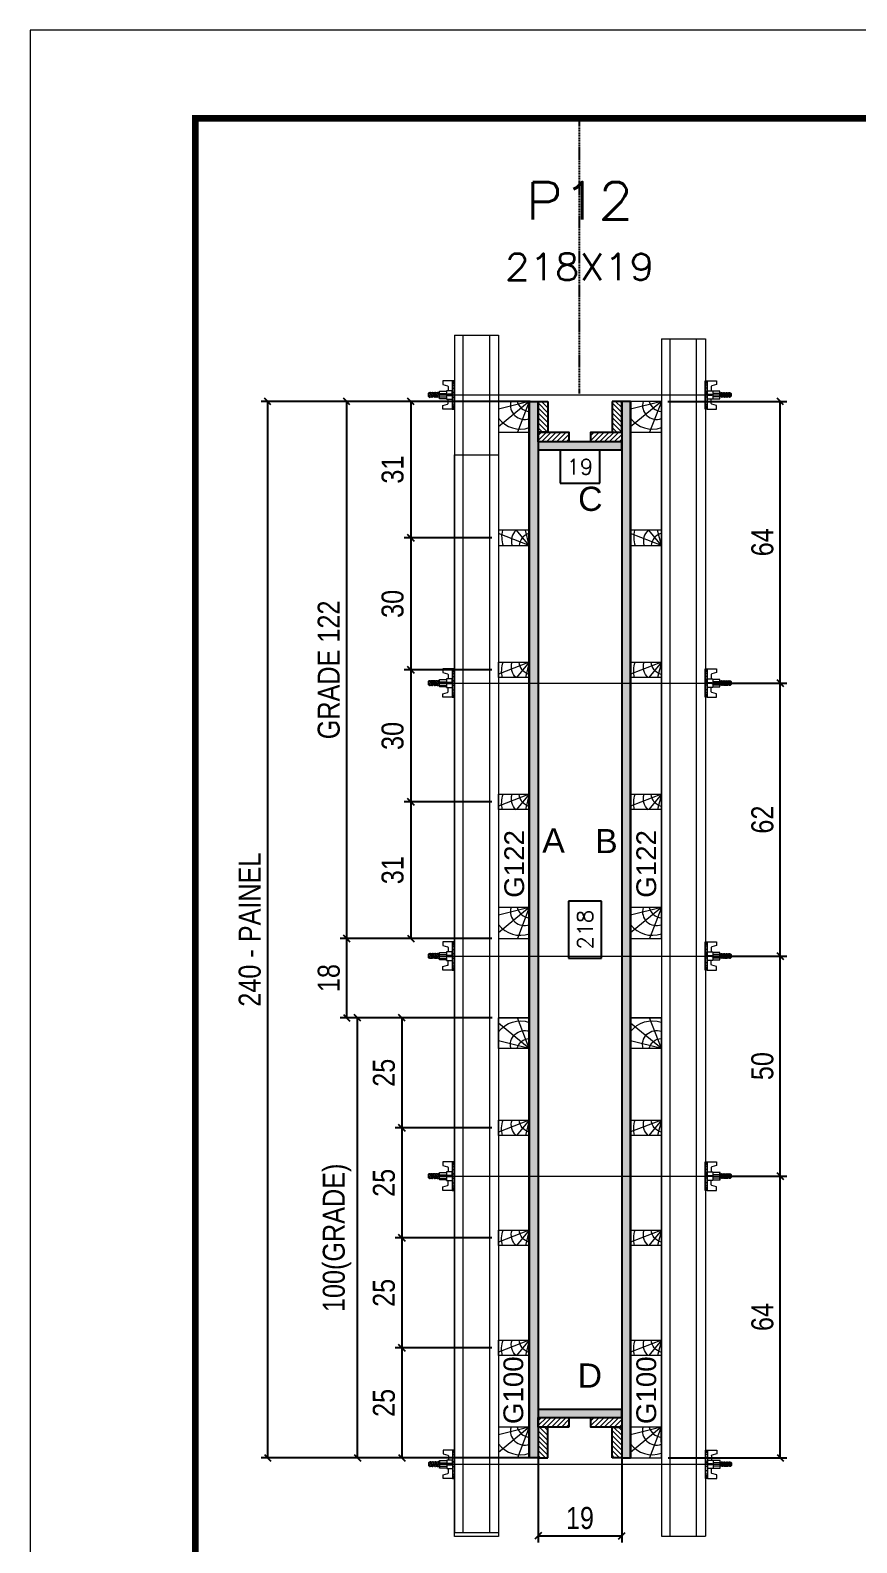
# Model space of a CAD drawing. Extents: x 808 to 7089, y -98 to 17032.
# Drawn here: x 808 to 1184, y 11751 to 12438 of the extents above; entities that cross this region are included whole.
import ezdxf
from ezdxf.enums import TextEntityAlignment as Align

# ---------------------------------------------------------------- set-up
doc = ezdxf.new("R2010")
doc.units = 0
doc.linetypes.add('DASHED', pattern=[0.75, 0.5, -0.25])
doc.linetypes.add('HIDDEN', pattern=[0.375, 0.25, -0.125])
for name, color, linetype in [('CHAPA', 1, 'Continuous'), ('COTA', 241, 'Continuous'), ('Cota Seção (2x)', 241, 'Continuous'), ('MEIO_PONT', 93, 'Continuous'), ('SARRAFO', 251, 'Continuous'), ('Texto de Titulo', 7, 'Continuous'), ('Texto Qtd Sarr', 242, 'Continuous'), ('TEXTO_GERAL', 7, 'Continuous')]:
    doc.layers.add(name, color=color, linetype=linetype)
for name, color, linetype, lineweight in [('Folhas', 255, 'Continuous', 9), ('Hachura', 251, 'Continuous', 9), ('Madeira', 126, 'Continuous', 18), ('Perfil Metálico', 224, 'Continuous', 18), ('SARRAFO DE PRESSAO', 251, 'DASHED', 9), ('Texto Seção', 7, 'Continuous', 15)]:
    doc.layers.add(name, color=color, linetype=linetype, lineweight=lineweight)
doc.styles.add('ARIAL', font='arial.ttf')
doc.styles.add('COTA TECNICA 2X', font='techl___.ttf', dxfattribs={"height": 10})
doc.styles.add('ROMANS', font='romans.shx')
doc.styles.add('SANSSERIF', font='sas_____.pfb')
doc.dimstyles.new('SECAO PILAR', dxfattribs={"dimtxt": 10, "dimasz": 3, "dimexe": 3, "dimexo": 3, "dimgap": 3, "dimtad": 1, "dimdec": 1, "dimlfac": 0.5, "dimzin": 12, "dimdsep": 46, "dimtxsty": 'COTA TECNICA 2X', "dimblk1": 'OBLIQUE', "dimblk2": 'OBLIQUE', "dimsah": 1, "dimcen": 0.9, "dimclrd": 256, "dimclre": 256, "dimclrt": 256, "dimadec": 1, "dimazin": 3, "dimtfac": 1, "dimtdec": 1, "dimtmove": 0, "dimatfit": 3, "dimfxl": 1, "dimtolj": 1, "dimtzin": 12, "dimarcsym": 0})
doc.dimstyles.new('SECÇÃO 2', dxfattribs={"dimtxt": 7, "dimasz": 6, "dimexe": 0.18, "dimexo": 2, "dimgap": -4, "dimtad": 3, "dimdec": 1, "dimlfac": 0.5, "dimzin": 12, "dimdsep": 46, "dimtxsty": 'ROMANS', "dimblk": 'ARCHTICK', "dimcen": 0.09, "dimse1": 1, "dimse2": 1, "dimsd1": 1, "dimsd2": 1, "dimclrd": 180, "dimclre": 5, "dimclrt": 1, "dimadec": 0, "dimazin": 3, "dimtfac": 1, "dimtdec": 1, "dimtofl": 0, "dimtmove": 0, "dimatfit": 3, "dimldrblk": 'ARCHTICK', "dimfxl": 1, "dimtolj": 1, "dimtzin": 0, "dimarcsym": 0})
pattern_1 = [(135, (-21852.4401, 21393.5013), (-1.12253202, -1.12253202), [])]

# ---------------------------------------------------------------- blocks, each defined once
blk = doc.blocks.new('9999999999')
at = {"layer": 'Folhas'}
blk.add_lwpolyline([(98138.98, 34190.21), (99623.98, 34190.21), (99623.98, 35240.21), (98138.98, 35240.21)], close=True, dxfattribs=at)
at = {"layer": 'Folhas', "color": 30, "const_width": 3}
blk.add_lwpolyline([(98213.98, 34230.21), (99583.98, 34230.21), (99583.98, 35200.21), (98213.98, 35200.21)], close=True, dxfattribs=at)
blk = doc.blocks.new('titulo1')
at = {"layer": 'Defpoints', "color": 252, "linetype": 'HIDDEN', "ltscale": 2}
blk.add_line((0, 0), (0, 125), dxfattribs=at)
at = {"layer": 'Defpoints', "style": 'ROMANS', "oblique": 15}
blk.add_attdef('FOLHA', text='', height=10, dxfattribs=at).set_placement((0, 15.58), align=Align.MIDDLE_CENTER)
at = {"layer": 'Texto Qtd Sarr', "color": 3, "style": 'ROMANS', "oblique": 15}
for tag, height, p in [('TITULO', 17, (0, 71.45)), ('SEÇÃO', 12, (0, 41.55))]:
    blk.add_attdef(tag, text='', height=height, dxfattribs=at).set_placement(p, align=Align.MIDDLE_CENTER)
blk = doc.blocks.new('*D1121')
at = {"layer": 'Cota Seção (2x)', "color": 180, "lineweight": -2, "transparency": 16777216}
for p, q in [((1066.97, 12247.36), (1048.97, 12247.36)), ((1048.97, 12247.36), (1048.97, 12232.36)), ((1066.97, 12232.36), (1066.97, 12247.36)), ((1048.97, 12232.36), (1066.97, 12232.36))]:
    blk.add_line(p, q, dxfattribs=at)
at = {"layer": 'Defpoints', "color": 0, "transparency": 16777216}
for p in [(1038.97, 12230.23), (1038.97, 12228.36), (1076.97, 12230.23)]:
    blk.add_point(p, dxfattribs=at)
at = {"layer": 'Cota Seção (2x)', "color": 1, "transparency": 16777216, "insert": (1057.97, 12239.86), "char_height": 7, "attachment_point": 5, "style": 'ROMANS'}
blk.add_mtext('\\A1;19', dxfattribs=at)
blk = doc.blocks.new('_ArchTick')
at = {"color": 0, "linetype": 'ByBlock', "const_width": 0.15}
blk.add_lwpolyline([(-0.5, -0.5), (0.5, 0.5)], dxfattribs=at)
blk = doc.blocks.new('_Oblique')
at = {"color": 0, "linetype": 'ByBlock', "lineweight": -2}
blk.add_line((-0.5, -0.5), (0.5, 0.5), dxfattribs=at)
blk = doc.blocks.new('*D1122')
at = {"layer": 'Cota Seção (2x)', "lineweight": -2, "transparency": 16777216}
for p, q in [((1035.3, 12269.55), (913.05, 12269.55)), ((916.05, 12269.55), (916.05, 11789.53)), ((1035.3, 11789.53), (913.05, 11789.53))]:
    blk.add_line(p, q, dxfattribs=at)
at = {"layer": 'Defpoints', "color": 0, "transparency": 16777216}
for p in [(1038.3, 12269.55), (916.05, 11789.53), (1038.3, 11789.53)]:
    blk.add_point(p, dxfattribs=at)
at = {"layer": 'Cota Seção (2x)', "lineweight": -2, "transparency": 16777216, "xscale": 3, "yscale": 3, "zscale": 3}
for p, rotation in [((916.05, 12269.55), 90), ((916.05, 11789.53), 270)]:
    blk.add_blockref('_Oblique', p, dxfattribs=dict(at, rotation=rotation))
at = {"layer": 'Cota Seção (2x)', "transparency": 16777216, "insert": (907.95, 12029.54), "char_height": 10, "attachment_point": 5, "rotation": 90, "style": 'COTA TECNICA 2X'}
blk.add_mtext('\\A1;240 - PAINEL', dxfattribs=at)
blk = doc.blocks.new('C')
at = {"layer": 'Hachura', "color": 0}
for p, q in [((0, 3.22), (0, -3.22)), ((0.45, 3.22), (0, 3.22)), ((0.46, 3.16), (0, 3.16)), ((0.46, 3.05), (0, 3.05)), ((0.46, 2.88), (0, 2.88)), ((0, 2.75), (0, -1.16)), ((0.46, 2.65), (0, 2.65)), ((0.46, 2.23), (0, 2.23)), ((0.46, 1.51), (0, 1.51)), ((0.39, 0.49), (0.17, 0.49)), ((0.45, -3.23), (0.45, 3.22)), ((0.45, 3.22), (2.58, 3.22)), ((1.74, 0.97), (0.45, 0.97)), ((1.45, 0.1), (0.45, 0.1)), ((1.35, 1.94), (1.35, 0.96)), ((2.58, 2.39), (1.47, 2.09)), ((1.74, -0.97), (1.74, 0.97)), ((1.74, 0.97), (1.74, 0.84)), ((1.74, 0.97), (1.74, 0.84)), ((1.74, 0.84), (3.35, 0.84)), ((3.35, 0.45), (1.74, 0.45)), ((2.58, 3.22), (2.58, 2.39)), ((3.32, 0.84), (3.32, -0.84)), ((3.35, 0.84), (3.35, -0.84)), ((3.68, 0.45), (3.35, 0.45)), ((3.84, -0.52), (3.35, 0.45)), ((3.35, 0.06), (3.67, -0.57)), ((3.68, 0.45), (4.16, -0.52)), ((3.72, 0.5), (4.25, -0.57)), ((4.37, -0.55), (3.83, 0.53)), ((4.15, 0.45), (3.93, 0.45)), ((4.42, -0.52), (3.93, 0.45)), ((4.15, 0.45), (4.26, 0.45)), ((4.26, 0.45), (4.74, -0.52)), ((4.3, 0.5), (4.83, -0.57)), ((4.95, -0.55), (4.41, 0.53)), ((4.51, 0.45), (4.84, 0.45)), ((5, -0.52), (4.51, 0.45)), ((4.84, 0.45), (5.32, -0.52)), ((4.88, 0.5), (5.41, -0.57)), ((5.53, -0.55), (4.99, 0.53)), ((5.58, -0.52), (5.09, 0.45)), ((5.42, 0.45), (5.09, 0.45)), ((5.58, -0.52), (5.09, 0.45)), ((5.42, 0.45), (5.74, -0.19)), ((5.46, 0.5), (5.74, -0.07)), ((5.74, 0.19), (5.57, 0.53)), ((5.74, 0.32), (5.68, 0.45)), ((5.68, 0.45), (5.74, 0.45)), ((5.74, 0.45), (5.9, 0.29)), ((5.74, 0.45), (5.74, -0.52)), ((5.9, -0.36), (5.9, 0.29)), ((0.45, 0), (0, 0)), ((0.46, -1.52), (0, -1.52)), ((0.46, -2.23), (0, -2.23)), ((0.46, -2.65), (0, -2.65)), ((0.46, -2.88), (0, -2.88)), ((0.46, -3.05), (0, -3.05)), ((0.46, -3.16), (0, -3.16)), ((0, -3.22), (2.57, -3.22)), ((0.08, -0.48), (0.29, -0.48)), ((0.29, -0.48), (0.4, -0.48)), ((0.45, 0), (0.45, -0.97)), ((0.45, -0.16), (1.45, -0.16)), ((0.45, -0.65), (0.45, -0.32)), ((0.45, -3.23), (0.45, -0.65)), ((0.45, -0.97), (1.74, -0.97)), ((1.35, -1.94), (1.35, -0.97)), ((2.58, -2.39), (1.47, -2.1)), ((3.35, -0.32), (1.74, -0.32)), ((3.35, -0.84), (1.74, -0.84)), ((2.58, -3.23), (2.58, -2.39)), ((3.35, -0.07), (3.58, -0.52)), ((3.35, -0.52), (3.58, -0.52)), ((3.84, -0.52), (4.16, -0.52)), ((4.42, -0.52), (4.74, -0.52)), ((4.63, -0.52), (4.74, -0.52)), ((5, -0.52), (5.32, -0.52)), ((5.58, -0.52), (5.74, -0.52)), ((5.74, -0.52), (5.9, -0.36)), ((5.74, -0.52), (5.74, -0.52))]:
    blk.add_line(p, q, dxfattribs=at)
for centre, radius, start, end in [((1.52, 1.94), 0.161, 104.7436, 180), ((1.44, -0.03), 0.129, 272.695, 87.305), ((3.81, 0.39), 0.143, 25.5688, 154.4312), ((4.39, 0.39), 0.143, 25.5688, 154.4312), ((4.97, 0.39), 0.143, 25.5688, 154.4312), ((5.55, 0.39), 0.143, 25.5688, 154.4312), ((0.17, -0.37), 0.174, 221.744, 317.8592), ((1.52, -1.94), 0.161, 180, 255.2564), ((3.71, -0.4), 0.174, 222.1408, 318.256), ((4.29, -0.4), 0.174, 222.1408, 318.256), ((4.87, -0.4), 0.174, 222.1408, 318.256), ((5.45, -0.4), 0.174, 222.1408, 318.256), ((5.61, -0.4), 0.174, 317.8592, 318.256)]:
    blk.add_arc(centre, radius, start, end, dxfattribs=at)
blk = doc.blocks.new('PONTALETE')
at = {"layer": 'Madeira'}
for q in [(2.71, 7), (7, 5.76), (7, 1.74)]:
    blk.add_line((0, 0), q, dxfattribs=at)
blk.add_lwpolyline([(0, 0), (7, 0), (7, 7), (0, 7)], close=True, dxfattribs=at)
for centre, radius, start, end in [((2.04, 0.06), 6.23, 37.2818, 109.0913), ((1.09, 0.9), 3.19, 343.603, 109.9847), ((-0.21, -0.78), 3.09, 14.6322, 86.0383)]:
    blk.add_arc(centre, radius, start, end, dxfattribs=at)
blk = doc.blocks.new('MEIO PONTALETE')
at = {"layer": 'Madeira'}
for q in [(2.71, 7), (3.5, 2.88), (3.5, 0.87)]:
    blk.add_line((0, 0), q, dxfattribs=at)
blk.add_lwpolyline([(0, 0), (3.5, 0), (3.5, 7), (0, 7)], close=True, dxfattribs=at)
for centre, radius, start, end in [((2.04, 0.06), 6.23, 76.4499, 109.0913), ((1.09, 0.9), 3.19, 40.9063, 109.9847), ((-0.21, -0.78), 3.09, 14.6322, 86.0383)]:
    blk.add_arc(centre, radius, start, end, dxfattribs=at)
blk = doc.blocks.new('*D1947')
at = {"layer": 'COTA', "lineweight": -2, "transparency": 16777216}
for p, q in [((1017.97, 12269.55), (978.09, 12269.55)), ((981.09, 12269.55), (981.09, 12207.55)), ((1017.97, 12207.55), (978.09, 12207.55))]:
    blk.add_line(p, q, dxfattribs=at)
at = {"layer": 'Defpoints', "color": 0, "transparency": 16777216}
for p in [(1020.97, 12269.55), (981.09, 12207.55), (1020.97, 12207.55)]:
    blk.add_point(p, dxfattribs=at)
at = {"layer": 'COTA', "lineweight": -2, "transparency": 16777216, "xscale": 3, "yscale": 3, "zscale": 3}
for p, rotation in [((981.09, 12269.55), 90), ((981.09, 12207.55), 270)]:
    blk.add_blockref('_Oblique', p, dxfattribs=dict(at, rotation=rotation))
at = {"layer": 'COTA', "transparency": 16777216, "insert": (972.87, 12238.55), "char_height": 10, "attachment_point": 5, "rotation": 90, "style": 'COTA TECNICA 2X'}
blk.add_mtext('\\A1;31', dxfattribs=at)
blk = doc.blocks.new('*D1948')
at = {"layer": 'COTA', "lineweight": -2, "transparency": 16777216}
for p, q in [((1017.97, 12207.55), (978.09, 12207.55)), ((981.09, 12207.55), (981.09, 12147.55)), ((1017.97, 12147.55), (978.09, 12147.55))]:
    blk.add_line(p, q, dxfattribs=at)
at = {"layer": 'Defpoints', "color": 0, "transparency": 16777216}
for p in [(1020.97, 12207.55), (981.09, 12147.55), (1020.97, 12147.55)]:
    blk.add_point(p, dxfattribs=at)
at = {"layer": 'COTA', "lineweight": -2, "transparency": 16777216, "xscale": 3, "yscale": 3, "zscale": 3}
for p, rotation in [((981.09, 12207.55), 90), ((981.09, 12147.55), 270)]:
    blk.add_blockref('_Oblique', p, dxfattribs=dict(at, rotation=rotation))
at = {"layer": 'COTA', "transparency": 16777216, "insert": (972.87, 12177.55), "char_height": 10, "attachment_point": 5, "rotation": 90, "style": 'COTA TECNICA 2X'}
blk.add_mtext('\\A1;30', dxfattribs=at)
blk = doc.blocks.new('*D1949')
at = {"layer": 'COTA', "lineweight": -2, "transparency": 16777216}
for p, q in [((1017.97, 12147.55), (978.09, 12147.55)), ((981.09, 12147.55), (981.09, 12087.55)), ((1017.97, 12087.55), (978.09, 12087.55))]:
    blk.add_line(p, q, dxfattribs=at)
at = {"layer": 'Defpoints', "color": 0, "transparency": 16777216}
for p in [(1020.97, 12147.55), (981.09, 12087.55), (1020.97, 12087.55)]:
    blk.add_point(p, dxfattribs=at)
at = {"layer": 'COTA', "lineweight": -2, "transparency": 16777216, "xscale": 3, "yscale": 3, "zscale": 3}
for p, rotation in [((981.09, 12147.55), 90), ((981.09, 12087.55), 270)]:
    blk.add_blockref('_Oblique', p, dxfattribs=dict(at, rotation=rotation))
at = {"layer": 'COTA', "transparency": 16777216, "insert": (972.87, 12117.55), "char_height": 10, "attachment_point": 5, "rotation": 90, "style": 'COTA TECNICA 2X'}
blk.add_mtext('\\A1;30', dxfattribs=at)
blk = doc.blocks.new('*D1950')
at = {"layer": 'COTA', "lineweight": -2, "transparency": 16777216}
for p, q in [((1017.97, 12087.55), (978.09, 12087.55)), ((981.09, 12087.55), (981.09, 12025.55)), ((1017.97, 12025.55), (978.09, 12025.55))]:
    blk.add_line(p, q, dxfattribs=at)
at = {"layer": 'Defpoints', "color": 0, "transparency": 16777216}
for p in [(1020.97, 12087.55), (981.09, 12025.55), (1020.97, 12025.55)]:
    blk.add_point(p, dxfattribs=at)
at = {"layer": 'COTA', "lineweight": -2, "transparency": 16777216, "xscale": 3, "yscale": 3, "zscale": 3}
for p, rotation in [((981.09, 12087.55), 90), ((981.09, 12025.55), 270)]:
    blk.add_blockref('_Oblique', p, dxfattribs=dict(at, rotation=rotation))
at = {"layer": 'COTA', "transparency": 16777216, "insert": (972.87, 12056.55), "char_height": 10, "attachment_point": 5, "rotation": 90, "style": 'COTA TECNICA 2X'}
blk.add_mtext('\\A1;31', dxfattribs=at)
blk = doc.blocks.new('*D1951')
at = {"layer": 'Cota Seção (2x)', "lineweight": -2, "transparency": 16777216}
for p, q in [((1017.97, 12269.55), (948.97, 12269.55)), ((951.97, 12025.55), (951.97, 12269.55)), ((1017.97, 12025.55), (948.97, 12025.55))]:
    blk.add_line(p, q, dxfattribs=at)
at = {"layer": 'Defpoints', "color": 0, "transparency": 16777216}
for p in [(951.97, 12269.55), (1020.97, 12269.55), (1020.97, 12025.55)]:
    blk.add_point(p, dxfattribs=at)
at = {"layer": 'Cota Seção (2x)', "lineweight": -2, "transparency": 16777216, "xscale": 3, "yscale": 3, "zscale": 3}
for p, rotation in [((951.97, 12269.55), 90), ((951.97, 12025.55), 270)]:
    blk.add_blockref('_Oblique', p, dxfattribs=dict(at, rotation=rotation))
at = {"layer": 'Cota Seção (2x)', "transparency": 16777216, "insert": (943.87, 12147.55), "char_height": 10, "attachment_point": 5, "rotation": 90, "style": 'COTA TECNICA 2X'}
blk.add_mtext('\\A1;GRADE 122', dxfattribs=at)
blk = doc.blocks.new('*D1952')
at = {"layer": 'Cota Seção (2x)', "lineweight": -2, "transparency": 16777216}
for p, q in [((1017.97, 12025.55), (948.97, 12025.55)), ((951.97, 11989.51), (951.97, 12025.55)), ((1018.02, 11989.51), (948.97, 11989.51))]:
    blk.add_line(p, q, dxfattribs=at)
at = {"layer": 'Defpoints', "color": 0, "transparency": 16777216}
for p in [(951.97, 12025.55), (1020.97, 12025.55), (1021.02, 11989.51)]:
    blk.add_point(p, dxfattribs=at)
at = {"layer": 'Cota Seção (2x)', "lineweight": -2, "transparency": 16777216, "xscale": 3, "yscale": 3, "zscale": 3}
for p, rotation in [((951.97, 12025.55), 90), ((951.97, 11989.51), 270)]:
    blk.add_blockref('_Oblique', p, dxfattribs=dict(at, rotation=rotation))
at = {"layer": 'Cota Seção (2x)', "transparency": 16777216, "insert": (943.87, 12007.53), "char_height": 10, "attachment_point": 5, "rotation": 90, "style": 'COTA TECNICA 2X'}
blk.add_mtext('\\A1;18', dxfattribs=at)
blk = doc.blocks.new('*D1953')
at = {"layer": 'Cota Seção (2x)', "lineweight": -2, "transparency": 16777216}
for p, q in [((1124.56, 11917.53), (1152.03, 11917.53)), ((1149.03, 11789.53), (1149.03, 11917.53)), ((1098.01, 11789.53), (1152.03, 11789.53))]:
    blk.add_line(p, q, dxfattribs=at)
at = {"layer": 'Defpoints', "color": 0, "transparency": 16777216}
for p in [(1121.56, 11917.53), (1149.03, 11917.53), (1095.01, 11789.53)]:
    blk.add_point(p, dxfattribs=at)
at = {"layer": 'Cota Seção (2x)', "lineweight": -2, "transparency": 16777216, "xscale": 3, "yscale": 3, "zscale": 3}
for p, rotation in [((1149.03, 11917.53), 90), ((1149.03, 11789.53), 270)]:
    blk.add_blockref('_Oblique', p, dxfattribs=dict(at, rotation=rotation))
at = {"layer": 'Cota Seção (2x)', "transparency": 16777216, "insert": (1140.93, 11853.53), "char_height": 10, "attachment_point": 5, "rotation": 90, "style": 'COTA TECNICA 2X'}
blk.add_mtext('\\A1;64', dxfattribs=at)
blk = doc.blocks.new('*D1954')
at = {"layer": 'Cota Seção (2x)', "lineweight": -2, "transparency": 16777216}
for p, q in [((1117.91, 12017.53), (1152.03, 12017.53)), ((1149.03, 11917.53), (1149.03, 12017.53)), ((1124.56, 11917.53), (1152.03, 11917.53))]:
    blk.add_line(p, q, dxfattribs=at)
at = {"layer": 'Defpoints', "color": 0, "transparency": 16777216}
for p in [(1114.91, 12017.53), (1149.03, 12017.53), (1121.56, 11917.53)]:
    blk.add_point(p, dxfattribs=at)
at = {"layer": 'Cota Seção (2x)', "lineweight": -2, "transparency": 16777216, "xscale": 3, "yscale": 3, "zscale": 3}
for p, rotation in [((1149.03, 12017.53), 90), ((1149.03, 11917.53), 270)]:
    blk.add_blockref('_Oblique', p, dxfattribs=dict(at, rotation=rotation))
at = {"layer": 'Cota Seção (2x)', "transparency": 16777216, "insert": (1140.92, 11967.53), "char_height": 10, "attachment_point": 5, "rotation": 90, "style": 'COTA TECNICA 2X'}
blk.add_mtext('\\A1;50', dxfattribs=at)
blk = doc.blocks.new('*D1955')
at = {"layer": 'Cota Seção (2x)', "lineweight": -2, "transparency": 16777216}
for p, q in [((1117.91, 12141.53), (1152.03, 12141.53)), ((1149.03, 12017.53), (1149.03, 12141.53)), ((1117.91, 12017.53), (1152.03, 12017.53))]:
    blk.add_line(p, q, dxfattribs=at)
at = {"layer": 'Defpoints', "color": 0, "transparency": 16777216}
for p in [(1114.91, 12141.53), (1149.03, 12141.53), (1114.91, 12017.53)]:
    blk.add_point(p, dxfattribs=at)
at = {"layer": 'Cota Seção (2x)', "lineweight": -2, "transparency": 16777216, "xscale": 3, "yscale": 3, "zscale": 3}
for p, rotation in [((1149.03, 12141.53), 90), ((1149.03, 12017.53), 270)]:
    blk.add_blockref('_Oblique', p, dxfattribs=dict(at, rotation=rotation))
at = {"layer": 'Cota Seção (2x)', "transparency": 16777216, "insert": (1140.93, 12079.53), "char_height": 10, "attachment_point": 5, "rotation": 90, "style": 'COTA TECNICA 2X'}
blk.add_mtext('\\A1;62', dxfattribs=at)
blk = doc.blocks.new('*D1956')
at = {"layer": 'Cota Seção (2x)', "lineweight": -2, "transparency": 16777216}
for p, q in [((1097.97, 12269.55), (1152.03, 12269.55)), ((1149.03, 12141.53), (1149.03, 12269.55)), ((1117.91, 12141.53), (1152.03, 12141.53))]:
    blk.add_line(p, q, dxfattribs=at)
at = {"layer": 'Defpoints', "color": 0, "transparency": 16777216}
for p in [(1094.97, 12269.55), (1149.03, 12269.55), (1114.91, 12141.53)]:
    blk.add_point(p, dxfattribs=at)
at = {"layer": 'Cota Seção (2x)', "lineweight": -2, "transparency": 16777216, "xscale": 3, "yscale": 3, "zscale": 3}
for p, rotation in [((1149.03, 12269.55), 90), ((1149.03, 12141.53), 270)]:
    blk.add_blockref('_Oblique', p, dxfattribs=dict(at, rotation=rotation))
at = {"layer": 'Cota Seção (2x)', "transparency": 16777216, "insert": (1140.93, 12205.54), "char_height": 10, "attachment_point": 5, "rotation": 90, "style": 'COTA TECNICA 2X'}
blk.add_mtext('\\A1;64', dxfattribs=at)
blk = doc.blocks.new('*D1957')
at = {"layer": 'Cota Seção (2x)', "lineweight": -2, "transparency": 16777216}
for p, q in [((1038.97, 11804.93), (1038.97, 11751.07)), ((1076.97, 11804.93), (1076.97, 11751.07)), ((1038.97, 11754.07), (1076.97, 11754.07))]:
    blk.add_line(p, q, dxfattribs=at)
at = {"layer": 'Defpoints', "color": 0, "transparency": 16777216}
for p in [(1038.97, 11807.93), (1076.97, 11807.93), (1076.97, 11754.07)]:
    blk.add_point(p, dxfattribs=at)
at = {"layer": 'Cota Seção (2x)', "lineweight": -2, "transparency": 16777216, "xscale": 3, "yscale": 3, "zscale": 3, "rotation": 180}
blk.add_blockref('_Oblique', (1038.97, 11754.07), dxfattribs=at)
at = {"layer": 'Cota Seção (2x)', "lineweight": -2, "transparency": 16777216, "xscale": 3, "yscale": 3, "zscale": 3}
blk.add_blockref('_Oblique', (1076.97, 11754.07), dxfattribs=at)
at = {"layer": 'Cota Seção (2x)', "transparency": 16777216, "insert": (1057.97, 11762.16), "char_height": 10, "attachment_point": 5, "style": 'COTA TECNICA 2X'}
blk.add_mtext('\\A1;19', dxfattribs=at)
blk = doc.blocks.new('*D1201')
at = {"layer": 'Cota Seção (2x)', "lineweight": -2, "transparency": 16777216}
for p, q in [((1017.96, 11989.51), (974.03, 11989.51)), ((977.03, 11989.51), (977.03, 11939.51)), ((1017.97, 11939.51), (974.03, 11939.51))]:
    blk.add_line(p, q, dxfattribs=at)
at = {"layer": 'Defpoints', "color": 0, "transparency": 16777216}
for p in [(1020.96, 11989.51), (977.03, 11939.51), (1020.97, 11939.51)]:
    blk.add_point(p, dxfattribs=at)
at = {"layer": 'Cota Seção (2x)', "lineweight": -2, "transparency": 16777216, "xscale": 3, "yscale": 3, "zscale": 3}
for p, rotation in [((977.03, 11989.51), 90), ((977.03, 11939.51), 270)]:
    blk.add_blockref('_Oblique', p, dxfattribs=dict(at, rotation=rotation))
at = {"layer": 'Cota Seção (2x)', "transparency": 16777216, "insert": (968.92, 11964.51), "char_height": 10, "attachment_point": 5, "rotation": 90, "style": 'COTA TECNICA 2X'}
blk.add_mtext('\\A1;25', dxfattribs=at)
blk = doc.blocks.new('*D1202')
at = {"layer": 'Cota Seção (2x)', "lineweight": -2, "transparency": 16777216}
for p, q in [((1017.96, 11989.51), (953.83, 11989.51)), ((956.83, 11789.51), (956.83, 11989.51)), ((1017.98, 11789.51), (953.83, 11789.51))]:
    blk.add_line(p, q, dxfattribs=at)
at = {"layer": 'Defpoints', "color": 0, "transparency": 16777216}
for p in [(956.83, 11989.51), (1020.96, 11989.51), (1020.98, 11789.51)]:
    blk.add_point(p, dxfattribs=at)
at = {"layer": 'Cota Seção (2x)', "lineweight": -2, "transparency": 16777216, "xscale": 3, "yscale": 3, "zscale": 3}
for p, rotation in [((956.83, 11989.51), 90), ((956.83, 11789.51), 270)]:
    blk.add_blockref('_Oblique', p, dxfattribs=dict(at, rotation=rotation))
at = {"layer": 'Cota Seção (2x)', "transparency": 16777216, "insert": (947.61, 11889.51), "char_height": 10, "attachment_point": 5, "rotation": 90, "style": 'COTA TECNICA 2X'}
blk.add_mtext('\\A1;100(GRADE)', dxfattribs=at)
blk = doc.blocks.new('*D1958')
at = {"layer": 'Cota Seção (2x)', "lineweight": -2, "transparency": 16777216}
for p, q in [((1017.97, 11939.51), (974.03, 11939.51)), ((977.03, 11939.51), (977.03, 11889.51)), ((1017.97, 11889.51), (974.03, 11889.51))]:
    blk.add_line(p, q, dxfattribs=at)
at = {"layer": 'Defpoints', "color": 0, "transparency": 16777216}
for p in [(1020.97, 11939.51), (977.03, 11889.51), (1020.97, 11889.51)]:
    blk.add_point(p, dxfattribs=at)
at = {"layer": 'Cota Seção (2x)', "lineweight": -2, "transparency": 16777216, "xscale": 3, "yscale": 3, "zscale": 3}
for p, rotation in [((977.03, 11939.51), 90), ((977.03, 11889.51), 270)]:
    blk.add_blockref('_Oblique', p, dxfattribs=dict(at, rotation=rotation))
at = {"layer": 'Cota Seção (2x)', "transparency": 16777216, "insert": (968.92, 11914.51), "char_height": 10, "attachment_point": 5, "rotation": 90, "style": 'COTA TECNICA 2X'}
blk.add_mtext('\\A1;25', dxfattribs=at)
blk = doc.blocks.new('*D1959')
at = {"layer": 'Cota Seção (2x)', "lineweight": -2, "transparency": 16777216}
for p, q in [((1017.97, 11889.51), (974.03, 11889.51)), ((977.03, 11889.51), (977.03, 11839.51)), ((1017.97, 11839.51), (974.03, 11839.51))]:
    blk.add_line(p, q, dxfattribs=at)
at = {"layer": 'Defpoints', "color": 0, "transparency": 16777216}
for p in [(1020.97, 11889.51), (977.03, 11839.51), (1020.97, 11839.51)]:
    blk.add_point(p, dxfattribs=at)
at = {"layer": 'Cota Seção (2x)', "lineweight": -2, "transparency": 16777216, "xscale": 3, "yscale": 3, "zscale": 3}
for p, rotation in [((977.03, 11889.51), 90), ((977.03, 11839.51), 270)]:
    blk.add_blockref('_Oblique', p, dxfattribs=dict(at, rotation=rotation))
at = {"layer": 'Cota Seção (2x)', "transparency": 16777216, "insert": (968.92, 11864.51), "char_height": 10, "attachment_point": 5, "rotation": 90, "style": 'COTA TECNICA 2X'}
blk.add_mtext('\\A1;25', dxfattribs=at)
blk = doc.blocks.new('*D1960')
at = {"layer": 'Cota Seção (2x)', "lineweight": -2, "transparency": 16777216}
for p, q in [((1017.97, 11839.51), (974.03, 11839.51)), ((977.03, 11839.51), (977.03, 11789.51)), ((1017.97, 11789.51), (974.03, 11789.51))]:
    blk.add_line(p, q, dxfattribs=at)
at = {"layer": 'Defpoints', "color": 0, "transparency": 16777216}
for p in [(1020.97, 11839.51), (977.03, 11789.51), (1020.97, 11789.51)]:
    blk.add_point(p, dxfattribs=at)
at = {"layer": 'Cota Seção (2x)', "lineweight": -2, "transparency": 16777216, "xscale": 3, "yscale": 3, "zscale": 3}
for p, rotation in [((977.03, 11839.51), 90), ((977.03, 11789.51), 270)]:
    blk.add_blockref('_Oblique', p, dxfattribs=dict(at, rotation=rotation))
at = {"layer": 'Cota Seção (2x)', "transparency": 16777216, "insert": (968.92, 11814.51), "char_height": 10, "attachment_point": 5, "rotation": 90, "style": 'COTA TECNICA 2X'}
blk.add_mtext('\\A1;25', dxfattribs=at)
blk = doc.blocks.new('*D1961')
at = {"layer": 'Cota Seção (2x)', "color": 180, "lineweight": -2, "transparency": 16777216}
for p, q in [((1067.82, 12042.54), (1052.82, 12042.54)), ((1052.82, 12042.54), (1052.82, 12016.54)), ((1067.82, 12016.54), (1067.82, 12042.54)), ((1052.82, 12016.54), (1067.82, 12016.54))]:
    blk.add_line(p, q, dxfattribs=at)
at = {"layer": 'Defpoints', "color": 0, "transparency": 16777216}
for p in [(1071.82, 12247.55), (1076.97, 12247.55), (1076.97, 11811.53)]:
    blk.add_point(p, dxfattribs=at)
at = {"layer": 'Cota Seção (2x)', "color": 1, "transparency": 16777216, "insert": (1060.32, 12029.54), "char_height": 7, "attachment_point": 5, "rotation": 90, "style": 'ROMANS'}
blk.add_mtext('\\A1;218', dxfattribs=at)

msp = doc.modelspace()

# ---------------------------------------------------------------- hatches: boundary and pattern name
at = {"layer": 'Hachura'}
h = msp.add_hatch(color=256, dxfattribs=at)
h.dxf.hatch_style = 1
h.paths.add_polyline_path([(1034.97, 11789.53), (1038.97, 11789.53), (1038.97, 12269.55), (1034.97, 12269.55)])
h = msp.add_hatch(dxfattribs=at)
h.set_pattern_fill('ANSI31', color=256, scale=0.5, angle=450, style=0)
h.set_pattern_definition(pattern_1)
h.paths.add_polyline_path([(1038.97, 12255.55), (1043.37, 12255.55), (1043.37, 12269.55), (1038.97, 12269.55)])
h = msp.add_hatch(dxfattribs=at)
h.set_pattern_fill('ANSI31', color=256, scale=0.5, angle=450, style=0)
h.set_pattern_definition(pattern_1)
h.paths.add_polyline_path([(1076.97, 12255.55), (1072.57, 12255.55), (1072.57, 12269.55), (1076.97, 12269.55)])
h = msp.add_hatch(color=256, dxfattribs=at)
h.dxf.hatch_style = 1
h.paths.add_polyline_path([(1076.97, 11789.53), (1080.97, 11789.53), (1080.97, 12269.55), (1076.97, 12269.55)])
h = msp.add_hatch(dxfattribs=at)
h.set_pattern_fill('ANSI31', color=256, scale=0.5, angle=540, style=0)
h.set_pattern_definition([(225, (-8449.9838, -10673.8587), (1.12253202, -1.12253202), [])])
h.paths.add_polyline_path([(1038.97, 12255.55), (1038.97, 12251.15), (1052.97, 12251.15), (1052.97, 12255.55)])
h = msp.add_hatch(dxfattribs=at)
h.set_pattern_fill('ANSI31', color=256, scale=0.5, angle=540, style=0)
h.set_pattern_definition([(225, (-8425.9838, -10673.8587), (1.12253202, -1.12253202), [])])
h.paths.add_polyline_path([(1062.97, 12255.55), (1062.97, 12251.15), (1076.97, 12251.15), (1076.97, 12255.55)])
h = msp.add_hatch(color=256, dxfattribs=at)
h.dxf.hatch_style = 1
h.paths.add_polyline_path([(1038.97, 12251.15), (1038.97, 12247.55), (1076.97, 12247.55), (1076.97, 12251.15)])
h = msp.add_hatch(color=256, dxfattribs=at)
h.dxf.hatch_style = 1
h.paths.add_polyline_path([(1038.97, 11811.53), (1038.97, 11807.93), (1076.97, 11807.93), (1076.97, 11811.53)])
h = msp.add_hatch(dxfattribs=at)
h.set_pattern_fill('ANSI31', color=256, scale=0.5, angle=540, style=0)
h.set_pattern_definition([(225, (-8449.9838, -11121.4785), (1.12253202, -1.12253202), [])])
h.paths.add_polyline_path([(1038.97, 11807.93), (1038.97, 11803.53), (1052.97, 11803.53), (1052.97, 11807.93)])
h = msp.add_hatch(dxfattribs=at)
h.set_pattern_fill('ANSI31', color=256, scale=0.5, angle=540, style=0)
h.set_pattern_definition([(225, (-8425.9838, -11121.4785), (1.12253202, -1.12253202), [])])
h.paths.add_polyline_path([(1062.97, 11807.93), (1062.97, 11803.53), (1076.97, 11803.53), (1076.97, 11807.93)])
h = msp.add_hatch(dxfattribs=at)
h.set_pattern_fill('ANSI31', color=256, scale=0.5, angle=450, style=0)
h.set_pattern_definition([(135, (-21852.4401, 21292.4815), (-1.12253202, -1.12253202), [])])
h.paths.add_polyline_path([(1038.97, 11803.53), (1043.37, 11803.53), (1043.37, 11789.53), (1038.97, 11789.53)])
h = msp.add_hatch(dxfattribs=at)
h.set_pattern_fill('ANSI31', color=256, scale=0.5, angle=450, style=0)
h.set_pattern_definition([(135, (-21852.4401, 21292.4815), (-1.12253202, -1.12253202), [])])
h.paths.add_polyline_path([(1076.97, 11803.53), (1072.57, 11803.53), (1072.57, 11789.53), (1076.97, 11789.53)])

# ---------------------------------------------------------------- linework, layer by layer
at = {"layer": 'CHAPA'}
for points in [[(1038.97, 11789.53), (1034.97, 11789.53), (1034.97, 12269.55), (1038.97, 12269.55)], [(1076.97, 11789.53), (1080.97, 11789.53), (1080.97, 12269.55), (1076.97, 12269.55)], [(1038.97, 12251.15), (1038.97, 12247.55), (1076.97, 12247.55), (1076.97, 12251.15)], [(1038.97, 11811.53), (1038.97, 11807.93), (1076.97, 11807.93), (1076.97, 11811.53)]]:
    msp.add_lwpolyline(points, close=True, dxfattribs=at)
at = {"layer": 'COTA', "linetype": 'ByBlock'}
for p, q in [((1034.97, 12269.55), (1034.97, 11789.53)), ((1080.97, 12269.55), (1080.97, 11789.53))]:
    msp.add_line(p, q, dxfattribs=at)
at = {"layer": 'Hachura'}
for p, q in [((989.98, 12272.46), (1121.9, 12272.47)), ((989.99, 12141.53), (1121.91, 12141.54)), ((990, 12017.53), (1121.91, 12017.54)), ((990, 11917.53), (1121.92, 11917.54)), ((990.1, 11786.61), (1122.02, 11786.62))]:
    msp.add_line(p, q, dxfattribs=at)
at = {"layer": 'Madeira'}
for points in [[(1020.97, 12025.55), (1034.97, 12025.55), (1034.97, 12269.55), (1020.97, 12269.55)], [(1080.97, 12025.55), (1094.97, 12025.55), (1094.97, 12269.55), (1080.97, 12269.55)], [(1034.97, 11989.52), (1020.97, 11989.51), (1020.97, 11789.51), (1034.97, 11789.53)], [(1094.97, 11989.54), (1080.97, 11989.52), (1080.97, 11789.53), (1094.97, 11789.55)]]:
    msp.add_lwpolyline(points, close=True, dxfattribs=at)
at = {"layer": 'Perfil Metálico'}
for p, q in [((1000.97, 12299.61), (1000.97, 11755.61)), ((1000.97, 12299.61), (1020.97, 12299.61)), ((1004.97, 11755.61), (1004.97, 12299.61)), ((1016.97, 11755.61), (1016.97, 12299.61)), ((1020.97, 12299.61), (1020.97, 11755.61)), ((1094.97, 12298.01), (1094.97, 11754.01)), ((1094.97, 12298.01), (1114.97, 12298.01)), ((1098.97, 11754.01), (1098.97, 12298.01)), ((1110.97, 11754.01), (1110.97, 12298.01)), ((1114.97, 12298.01), (1114.97, 11754.01)), ((1000.97, 11755.61), (1020.97, 11755.61)), ((1094.97, 11754.01), (1114.97, 11754.01))]:
    msp.add_line(p, q, dxfattribs=at)
msp.add_lwpolyline([(1020.97, 11753.81), (1000.97, 11753.81), (1001.03, 12245.25), (1021.03, 12245.25)], close=True, dxfattribs=at)
at = {"layer": 'SARRAFO'}
for points in [[(1043.37, 12269.55), (1043.37, 12255.55), (1038.97, 12255.55), (1038.97, 12269.55)], [(1043.37, 12269.55), (1043.37, 12255.55), (1038.97, 12255.55), (1038.97, 12269.55)], [(1072.57, 12269.55), (1072.57, 12255.55), (1076.97, 12255.55), (1076.97, 12269.55)], [(1072.57, 12269.55), (1072.57, 12255.55), (1076.97, 12255.55), (1076.97, 12269.55)], [(1052.97, 12251.15), (1038.97, 12251.15), (1038.97, 12255.55), (1052.97, 12255.55)], [(1052.97, 12251.15), (1038.97, 12251.15), (1038.97, 12255.55), (1052.97, 12255.55)], [(1076.97, 12251.15), (1062.97, 12251.15), (1062.97, 12255.55), (1076.97, 12255.55)], [(1076.97, 12251.15), (1062.97, 12251.15), (1062.97, 12255.55), (1076.97, 12255.55)], [(1052.97, 11803.53), (1038.97, 11803.53), (1038.97, 11807.93), (1052.97, 11807.93)], [(1052.97, 11803.53), (1038.97, 11803.53), (1038.97, 11807.93), (1052.97, 11807.93)], [(1076.97, 11803.53), (1062.97, 11803.53), (1062.97, 11807.93), (1076.97, 11807.93)], [(1076.97, 11803.53), (1062.97, 11803.53), (1062.97, 11807.93), (1076.97, 11807.93)], [(1043.37, 11789.53), (1043.37, 11803.53), (1038.97, 11803.53), (1038.97, 11789.53)], [(1043.37, 11789.53), (1043.37, 11803.53), (1038.97, 11803.53), (1038.97, 11789.53)], [(1072.57, 11789.53), (1072.57, 11803.53), (1076.97, 11803.53), (1076.97, 11789.53)], [(1072.57, 11789.53), (1072.57, 11803.53), (1076.97, 11803.53), (1076.97, 11789.53)]]:
    msp.add_lwpolyline(points, close=True, dxfattribs=at)

# ---------------------------------------------------------------- block references
at = {"layer": 'Hachura', "linetype": 'Continuous', "yscale": 2, "zscale": 2, "rotation": 180}
for p, xscale in [((1000.78, 12272.46), 2), ((1114.9, 12272.46), -2), ((1000.79, 12141.53), 2), ((1114.91, 12141.53), -2), ((1000.8, 12017.53), 2), ((1114.91, 12017.53), -2), ((1000.8, 11917.53), 2), ((1114.92, 11917.53), -2), ((1000.9, 11786.61), 2), ((1115.02, 11786.61), -2)]:
    msp.add_blockref('C', p, dxfattribs=dict(at, xscale=xscale))
at = {"layer": 'Madeira'}
for name, p, xscale, yscale, zscale, rotation in [('PONTALETE', (1034.97, 11975.52), -2, 2, 2, 0.06291069689670081), ('PONTALETE', (1094.97, 11975.54), -2, 2, 2, 0.06291069689670081), ('MEIO PONTALETE', (1034.96, 11943.02), -1.999999997962732, 1.999999997962732, 1.999999997962732, 90.0629106968967), ('MEIO PONTALETE', (1094.96, 11943.04), -1.999999997962732, 1.999999997962732, 1.999999997962732, 90.0629106968967), ('MEIO PONTALETE', (1034.96, 11893.02), -1.999999997962732, 1.999999997962732, 1.999999997962732, 90.0629106968967), ('MEIO PONTALETE', (1094.96, 11893.04), -1.999999997962732, 1.999999997962732, 1.999999997962732, 90.0629106968967), ('MEIO PONTALETE', (1034.96, 11843.02), -1.999999997962732, 1.999999997962732, 1.999999997962732, 90.0629106968967), ('MEIO PONTALETE', (1094.96, 11843.04), -1.999999997962732, 1.999999997962732, 1.999999997962732, 90.0629106968967), ('PONTALETE', (1034.95, 11803.53), 2, 2, 2, 180.0629106968967), ('PONTALETE', (1094.95, 11803.54), 2, 2, 2, 180.0629106968967)]:
    msp.add_blockref(name, p, dxfattribs=dict(at, xscale=xscale, yscale=yscale, zscale=zscale, rotation=rotation))
at = {"layer": 'MEIO_PONT'}
for name, p, xscale, yscale, zscale, rotation in [('PONTALETE', (1034.97, 12269.55), 2, 2, 2, 180), ('PONTALETE', (1094.97, 12269.55), 2, 2, 2, 180), ('MEIO PONTALETE', (1034.97, 12204.05), 1.999999997962732, 1.999999997962732, 1.999999997962732, 90), ('MEIO PONTALETE', (1094.97, 12204.05), 1.999999997962732, 1.999999997962732, 1.999999997962732, 90), ('MEIO PONTALETE', (1034.97, 12151.05), -1.999999997962732, 1.999999997962732, 1.999999997962732, 90), ('MEIO PONTALETE', (1094.97, 12151.05), -1.999999997962732, 1.999999997962732, 1.999999997962732, 90), ('MEIO PONTALETE', (1034.97, 12091.05), -1.999999997962732, 1.999999997962732, 1.999999997962732, 90), ('MEIO PONTALETE', (1094.97, 12091.05), -1.999999997962732, 1.999999997962732, 1.999999997962732, 90), ('PONTALETE', (1034.97, 12039.55), 2, 2, 2, 180), ('PONTALETE', (1094.97, 12039.55), 2, 2, 2, 180)]:
    msp.add_blockref(name, p, dxfattribs=dict(at, xscale=xscale, yscale=yscale, zscale=zscale, rotation=rotation))
at = {"layer": 'SARRAFO DE PRESSAO', "color": 6, "linetype": 'ByBlock'}
msp.add_blockref('9999999999', (-97330.81, -22802.03), dxfattribs=at)
at = {"layer": 'Texto Seção'}
ref = msp.add_blockref('titulo1', (1057.82, 12273.18), dxfattribs=at)
ref.add_attrib('TITULO', 'P12', dxfattribs={"layer": 'Texto de Titulo', "color": 7, "height": 17, "style": 'ROMANS', "width": 1.1}).set_placement((1057.82, 12360.68), align=Align.MIDDLE_CENTER)
ref.add_attrib('SEÇÃO', '218X19', dxfattribs={"layer": 'Texto de Titulo', "color": 7, "height": 12, "style": 'ROMANS', "width": 1.1}).set_placement((1057.82, 12330.68), align=Align.MIDDLE_CENTER)

# ---------------------------------------------------------------- texts
at = {"layer": 'Texto Seção', "color": 0, "linetype": 'Continuous', "style": 'SANSSERIF'}
for p in [(1028.11, 12044.02), (1088.11, 12044.02)]:
    msp.add_text('G122', height=9, rotation=90, dxfattribs=at).set_placement(p, align=Align.MIDDLE_LEFT)
at = {"layer": 'TEXTO_GERAL', "style": 'ARIAL'}
for s, p in [('C', (1062.69, 12225.29)), ('A', (1045.98, 12070.05)), ('B', (1069.99, 12069.79)), ('D', (1062.48, 11826.94))]:
    msp.add_text(s, height=11, dxfattribs=at).set_placement(p, align=Align.MIDDLE_CENTER)
at = {"layer": 'TEXTO_GERAL', "color": 0, "linetype": 'Continuous', "style": 'SANSSERIF'}
for p in [(1027.7, 11804.9), (1088.11, 11804.9)]:
    msp.add_text('G100', height=9, rotation=90, dxfattribs=at).set_placement(p, align=Align.MIDDLE_LEFT)

# ---------------------------------------------------------------- dimensions: what is measured, and where the dimension line sits
at = {"layer": 'COTA'}
for base, p1, p2, picture, middle in [((981.09, 12207.55), (1020.97, 12269.55), (1020.97, 12207.55), '*D1947', (972.87, 12238.55)), ((981.09, 12147.55), (1020.97, 12207.55), (1020.97, 12147.55), '*D1948', (972.87, 12177.55)), ((981.09, 12087.55), (1020.97, 12147.55), (1020.97, 12087.55), '*D1949', (972.87, 12117.55)), ((981.09, 12025.55), (1020.97, 12087.55), (1020.97, 12025.55), '*D1950', (972.87, 12056.55))]:
    dim = msp.add_linear_dim(base=base, p1=p1, p2=p2, angle=90, dimstyle='SECAO PILAR', dxfattribs=at)
    dim.commit()
    dim.dimension.update_dxf_attribs({"geometry": picture, "text_midpoint": middle})
at = {"layer": 'Cota Seção (2x)', "color": 241}
for base, p1, p2, angle, text, picture, middle in [((916.05, 11789.53), (1038.3, 12269.55), (1038.3, 11789.53), 90, '<> - PAINEL', '*D1122', (907.95, 12029.54)), ((951.97, 12269.55), (1020.97, 12025.55), (1020.97, 12269.55), 90, 'GRADE <>', '*D1951', (943.87, 12147.55)), ((956.83, 11989.51), (1020.98, 11789.51), (1020.96, 11989.51), 270, '<>(GRADE)', '*D1202', (947.61, 11889.51))]:
    dim = msp.add_linear_dim(base=base, p1=p1, p2=p2, angle=angle, text=text, dimstyle='SECAO PILAR', dxfattribs=at)
    dim.commit()
    dim.dimension.update_dxf_attribs({"geometry": picture, "text_midpoint": middle})
for base, p1, p2, angle, dimstyle, picture, middle in [((1149.03, 12269.55), (1114.91, 12141.53), (1094.97, 12269.55), 90, 'SECAO PILAR', '*D1956', (1140.93, 12205.54)), ((1038.97, 12228.36), (1076.97, 12230.23), (1038.97, 12230.23), 180, 'SECÇÃO 2', '*D1121', (1057.97, 12239.86)), ((1071.82, 12247.55), (1076.97, 11811.53), (1076.97, 12247.55), 90, 'SECÇÃO 2', '*D1961', (1060.32, 12029.54)), ((1149.03, 12141.53), (1114.91, 12017.53), (1114.91, 12141.53), 90, 'SECAO PILAR', '*D1955', (1140.93, 12079.53)), ((951.97, 12025.55), (1021.02, 11989.51), (1020.97, 12025.55), 90, 'SECAO PILAR', '*D1952', (943.87, 12007.53)), ((1149.03, 12017.53), (1121.56, 11917.53), (1114.91, 12017.53), 90, 'SECAO PILAR', '*D1954', (1140.92, 11967.53)), ((977.03, 11939.51), (1020.96, 11989.51), (1020.97, 11939.51), 270, 'SECAO PILAR', '*D1201', (968.92, 11964.51)), ((977.03, 11889.51), (1020.97, 11939.51), (1020.97, 11889.51), 270, 'SECAO PILAR', '*D1958', (968.92, 11914.51)), ((1149.03, 11917.53), (1095.01, 11789.53), (1121.56, 11917.53), 90, 'SECAO PILAR', '*D1953', (1140.93, 11853.53)), ((977.03, 11839.51), (1020.97, 11889.51), (1020.97, 11839.51), 270, 'SECAO PILAR', '*D1959', (968.92, 11864.51)), ((977.03, 11789.51), (1020.97, 11839.51), (1020.97, 11789.51), 270, 'SECAO PILAR', '*D1960', (968.92, 11814.51))]:
    dim = msp.add_linear_dim(base=base, p1=p1, p2=p2, angle=angle, dimstyle=dimstyle, dxfattribs=at)
    dim.commit()
    dim.dimension.update_dxf_attribs({"geometry": picture, "text_midpoint": middle})
dim = msp.add_linear_dim(base=(1076.97, 11754.07), p1=(1038.97, 11807.93), p2=(1076.97, 11807.93), dimstyle='SECAO PILAR', dxfattribs=at)
dim.commit()
dim.dimension.update_dxf_attribs({"geometry": '*D1957', "text_midpoint": (1057.97, 11762.16)})

doc.saveas('drawing.dxf')
